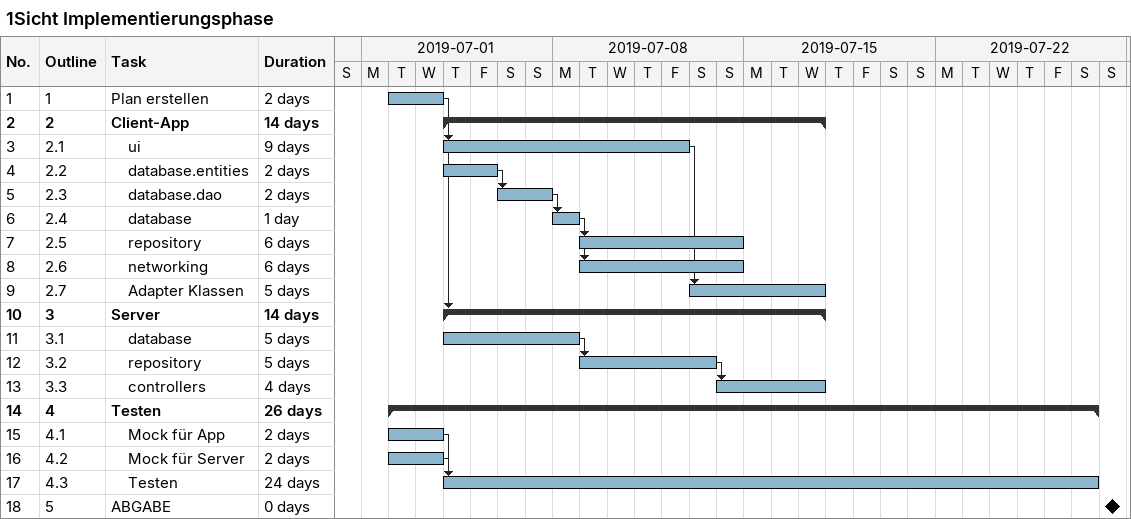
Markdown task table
1Sicht Implementierungsphase

| ID | WBS | Task | Duration | Start | Finish | Predecessors |
|---|---|---|---|---|---|---|
| 1 | 1 | Plan erstellen | 2d | 2019-07-02 | 2019-07-03 |  |
| 2 | 2 | **Client-App** | 14d | 2019-07-04 | 2019-07-17 |  |
| 3 | 2.1 | ui | 9d | 2019-07-04 | 2019-07-12 | 1 |
| 4 | 2.2 | database.entities | 2d | 2019-07-04 | 2019-07-05 |  |
| 5 | 2.3 | database.dao | 2d | 2019-07-06 | 2019-07-07 | 4 |
| 6 | 2.4 | database | 1d | 2019-07-08 | 2019-07-08 | 5 |
| 7 | 2.5 | repository | 6d | 2019-07-09 | 2019-07-14 | 6 |
| 8 | 2.6 | networking | 6d | 2019-07-09 | 2019-07-14 | 6 |
| 9 | 2.7 | Adapter Klassen | 5d | 2019-07-13 | 2019-07-17 | 3 |
| 10 | 3 | **Server** | 14d | 2019-07-04 | 2019-07-17 | 1 |
| 11 | 3.1 | database | 5d | 2019-07-04 | 2019-07-08 |  |
| 12 | 3.2 | repository | 5d | 2019-07-09 | 2019-07-13 | 11 |
| 13 | 3.3 | controllers | 4d | 2019-07-14 | 2019-07-17 | 12 |
| 14 | 4 | **Testen** | 26d | 2019-07-02 | 2019-07-27 |  |
| 15 | 4.1 | Mock für App | 2d | 2019-07-02 | 2019-07-03 |  |
| 16 | 4.2 | Mock für Server | 2d | 2019-07-02 | 2019-07-03 |  |
| 17 | 4.3 | Testen | 24d | 2019-07-04 | 2019-07-27 | 15, 16 |
| 18 | 5 | ABGABE | 0d | 2019-07-28 | 2019-07-28 |  |
